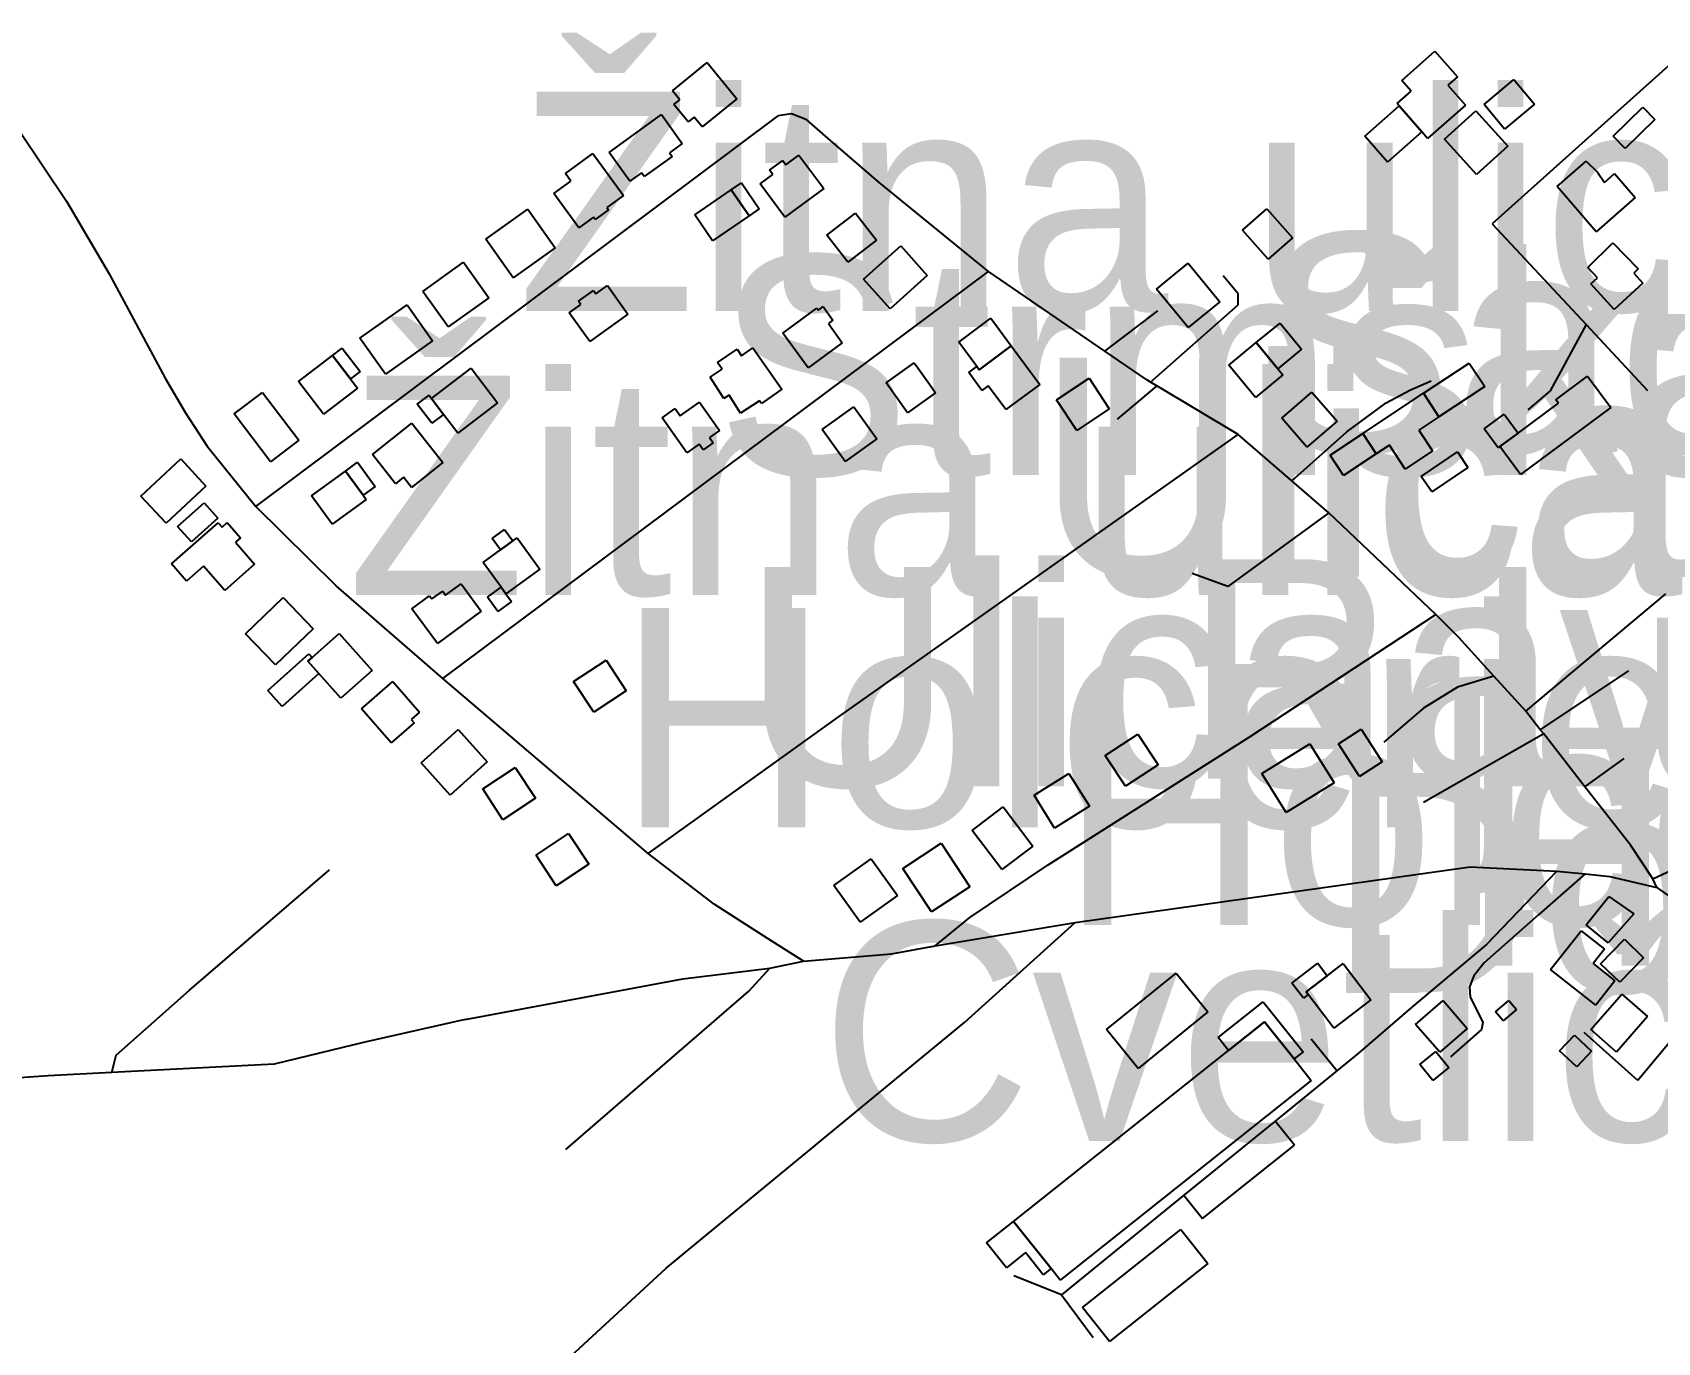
# Model space of a CAD drawing. Extents: x -8864 to 13231, y -7697 to 8949.
# Drawn here: x -87 to 373, y 676.2 to 1046.8 of the extents above; entities that cross this region are included whole.
import ezdxf

# ---------------------------------------------------------------- set-up
doc = ezdxf.new("R2010")
doc.units = 0
for name, color, linetype in [('OSM_BUILDING_BARN', 9, 'CONTINUOUS'), ('OSM_BUILDING_GARAGE', 9, 'CONTINUOUS'), ('OSM_BUILDING_HOUSE', 9, 'CONTINUOUS'), ('OSM_BUILDING_YES', 9, 'CONTINUOUS'), ('OSM_HIGHWAY_RESIDENTIAL', 8, 'CONTINUOUS'), ('OSM_HIGHWAY_SERVICE', 8, 'CONTINUOUS'), ('OSM_HIGHWAY_TRACK', 8, 'CONTINUOUS'), ('OSM_LABELS', 8, 'CONTINUOUS')]:
    doc.layers.add(name, color=color, linetype=linetype)

msp = doc.modelspace()

# ---------------------------------------------------------------- linework, layer by layer
at = {"layer": 'OSM_BUILDING_BARN'}
for p, q in [((-45.911184, 907.105973), (-38.415012, 913.777668)), ((-38.415012, 913.777668), (-34.509958, 909.396588)), ((-42.00613, 902.724892), (-45.911184, 907.105973)), ((-34.509958, 909.396588), (-42.00613, 902.724892)), ((-20.367537, 860.69321), (-8.759572, 871.056577)), ((-7.833079, 870.022465), (-9.04288, 868.943874)), ((-8.759572, 871.056577), (-7.833079, 870.022465)), ((-5.934151, 865.463473), (-16.339971, 856.178696)), ((-9.04288, 868.943874), (-5.934151, 865.463473)), ((-16.339971, 856.178696), (-20.367537, 860.69321))]:
    msp.add_line(p, q, dxfattribs=at)
at = {"layer": 'OSM_BUILDING_GARAGE'}
for p, q in [((327.166958, 769.757999), (330.903559, 772.949294)), ((330.903559, 772.949294), (333.085795, 770.40293)), ((329.341537, 767.211635), (327.166958, 769.757999)), ((333.085795, 770.40293), (329.341537, 767.211635)), ((305.735103, 754.83564), (310.306313, 758.549551)), ((309.425761, 750.298887), (305.735103, 754.83564)), ((310.306313, 758.549551), (313.996972, 754.012798)), ((313.996972, 754.012798), (309.425761, 750.298887))]:
    msp.add_line(p, q, dxfattribs=at)
at = {"layer": 'OSM_BUILDING_HOUSE'}
for p, q in [((94.188372, 1030.34331), (103.981635, 1038.349344)), ((103.981635, 1038.349344), (112.358358, 1028.108292)), ((96.278724, 1027.785826), (94.188372, 1030.34331)), ((94.601848, 1026.418129), (96.278724, 1027.785826)), ((98.621757, 1021.514433), (94.601848, 1026.418129)), ((112.358358, 1028.108292), (102.565095, 1020.113377)), ((76.240437, 1012.930184), (91.026044, 1023.604897)), ((91.026044, 1023.604897), (96.92191, 1015.43207)), ((100.290976, 1022.88213), (98.621757, 1021.514433)), ((102.565095, 1020.113377), (100.290976, 1022.88213)), ((63.843805, 1006.947897), (71.630942, 1012.607719)), ((71.630942, 1012.607719), (80.283317, 1000.709862)), ((82.136303, 1004.757357), (76.240437, 1012.930184)), ((96.92191, 1015.43207), (93.30782, 1012.830109)), ((93.30782, 1012.830109), (94.088831, 1011.751518)), ((126.309355, 1009.416425), (129.992357, 1012.1407)), ((129.992357, 1012.1407), (136.98317, 1002.678012)), ((94.088831, 1011.751518), (86.194496, 1006.047218)), ((121.646261, 1007.881935), (125.398176, 1010.650688)), ((122.557441, 1006.647671), (121.646261, 1007.881935)), ((125.398176, 1010.650688), (126.309355, 1009.416425)), ((60.627878, 1001.310314), (65.413483, 1004.790716)), ((65.413483, 1004.790716), (63.843805, 1006.947897)), ((85.413486, 1007.125809), (82.136303, 1004.757357)), ((86.194496, 1006.047218), (85.413486, 1007.125809)), ((119.004607, 1004.03459), (122.557441, 1006.647671)), ((125.99542, 994.560782), (119.004607, 1004.03459)), ((67.702917, 991.569639), (60.627878, 1001.310314)), ((80.283317, 1000.709862), (75.620223, 997.318417)), ((100.505371, 995.27243), (110.811651, 1002.322188)), ((110.811651, 1002.322188), (115.842279, 994.983323)), ((136.98317, 1002.678012), (125.99542, 994.560782)), ((41.332317, 988.389464), (53.24656, 996.80692)), ((53.24656, 996.80692), (60.980099, 985.865339)), ((71.822366, 994.560782), (67.702917, 991.569639)), ((72.312412, 993.893613), (71.822366, 994.560782)), ((76.102612, 996.651247), (72.312412, 993.893613)), ((75.620223, 997.318417), (76.102612, 996.651247)), ((105.535999, 987.922445), (100.505371, 995.27243)), ((115.842279, 994.983323), (105.535999, 987.922445)), ((255.581958, 990.89135), (262.457916, 996.940354)), ((262.457916, 996.940354), (269.655466, 988.767527)), ((262.779508, 982.718523), (255.581958, 990.89135)), ((49.073512, 977.436764), (41.332317, 988.389464)), ((60.980099, 985.865339), (49.073512, 977.436764)), ((269.655466, 988.767527), (262.779508, 982.718523)), ((23.529865, 973.600539), (35.030632, 981.817844)), ((35.030632, 981.817844), (42.189897, 971.788061)), ((231.240454, 974.256589), (240.176137, 981.539856)), ((240.176137, 981.539856), (249.081191, 970.631634)), ((30.68913, 963.581876), (23.529865, 973.600539)), ((42.189897, 971.788061), (30.68913, 963.581876)), ((67.580406, 970.842905), (71.822366, 973.867407)), ((68.254219, 969.897748), (67.580406, 970.842905)), ((71.822366, 973.867407), (72.496179, 972.92225)), ((72.496179, 972.92225), (75.742734, 975.246224)), ((75.742734, 975.246224), (81.554373, 967.106755)), ((240.145509, 963.348366), (231.240454, 974.256589)), ((5.704442, 960.334984), (19.050538, 969.786553)), ((19.050538, 969.786553), (26.278717, 959.567739)), ((64.961722, 967.540415), (68.254219, 969.897748)), ((70.773362, 959.412066), (64.961722, 967.540415)), ((81.554373, 967.106755), (70.773362, 959.412066)), ((249.081191, 970.631634), (240.145509, 963.348366)), ((12.93262, 950.12729), (5.704442, 960.334984)), ((26.278717, 959.567739), (12.93262, 950.12729)), ((251.692218, 952.695893), (259.433413, 959.078481)), ((259.433413, 959.078481), (265.520703, 951.706258)), ((-11.699848, 948.070184), (-2.044411, 955.464646)), ((-2.044411, 955.464646), (5.022971, 946.224348)), ((259.203704, 943.589028), (251.692218, 952.695893)), ((-4.632466, 938.841005), (-11.699848, 948.070184)), ((25.972438, 943.266563), (37.220525, 951.839692)), ((37.220525, 951.839692), (44.686069, 942.032299)), ((266.944899, 949.982736), (259.203704, 943.589028)), ((265.520703, 951.706258), (266.944899, 949.982736)), ((-29.869835, 938.9522), (-21.883616, 945.001204)), ((-21.883616, 945.001204), (-11.615621, 931.446542)), ((5.022971, 946.224348), (-4.632466, 938.841005)), ((29.387446, 938.796527), (25.972438, 943.266563)), ((266.669248, 937.706816), (275.191454, 945.101279)), ((275.191454, 945.101279), (282.297121, 936.906213)), ((-19.594183, 925.397538), (-29.869835, 938.9522)), ((33.445639, 933.481409), (29.387446, 938.796527)), ((44.686069, 942.032299), (33.445639, 933.481409)), ((9.234304, 927.432405), (20.421135, 936.261282)), ((20.421135, 936.261282), (29.211336, 925.13067)), ((273.767258, 929.52287), (266.669248, 937.706816)), ((282.297121, 936.906213), (273.767258, 929.52287)), ((-11.615621, 931.446542), (-19.594183, 925.397538)), ((280.367565, 927.210015), (289.647811, 933.370214)), ((289.647811, 933.370214), (293.41504, 927.643676)), ((-56.309348, 915.690221), (-45.007662, 926.164783)), ((-45.007662, 926.164783), (-37.901995, 918.503453)), ((15.742728, 919.181742), (9.234304, 927.432405)), ((29.211336, 925.13067), (20.329252, 918.12539)), ((284.134794, 921.483477), (280.367565, 927.210015)), ((293.41504, 927.643676), (284.134794, 921.483477)), ((-8.024503, 915.734699), (1.600306, 922.751099)), ((1.600306, 922.751099), (6.607964, 915.890372)), ((18.055132, 921.005338), (15.742728, 919.181742)), ((20.329252, 918.12539), (18.055132, 921.005338)), ((-49.203681, 908.02889), (-56.309348, 915.690221)), ((-37.901995, 918.503453), (-49.203681, 908.02889)), ((-2.151608, 907.695306), (-8.024503, 915.734699)), ((6.607964, 915.890372), (7.465544, 914.711706)), ((7.465544, 914.711706), (-2.151608, 907.695306)), ((-47.656973, 896.531335), (-34.410417, 908.128966)), ((-34.410417, 908.128966), (-33.307814, 906.872463)), ((-33.307814, 906.872463), (-31.85299, 908.151205)), ((-31.85299, 908.151205), (-28.108732, 903.88132)), ((-28.108732, 903.88132), (-29.571213, 902.602578)), ((-29.571213, 902.602578), (-24.119451, 896.386782)), ((45.482394, 900.456516), (48.951001, 902.969521)), ((48.951001, 902.969521), (50.229715, 903.892439)), ((50.229715, 903.892439), (56.669225, 894.996845)), ((40.581934, 896.909398), (45.482394, 900.456516)), ((-43.376728, 891.638758), (-47.656973, 896.531335)), ((-38.606436, 895.819688), (-43.376728, 891.638758)), ((-32.595716, 888.97008), (-38.606436, 895.819688)), ((-24.119451, 896.386782), (-32.595716, 888.97008)), ((45.658504, 889.892998), (40.581934, 896.909398)), ((56.669225, 894.996845), (47.021445, 888.013804)), ((26.094949, 886.56827), (29.127109, 888.792168)), ((29.127109, 888.792168), (29.961718, 887.65798)), ((29.961718, 887.65798), (34.318534, 890.860394)), ((34.318534, 890.860394), (40.038289, 883.087868)), ((47.021445, 888.013804), (45.658504, 889.892998)), ((-26.707507, 876.716399), (-16.033692, 886.979691)), ((-16.033692, 886.979691), (-7.534457, 878.150814)), ((20.375194, 883.777277), (25.421136, 887.480068)), ((27.611029, 873.947645), (20.375194, 883.777277)), ((25.421136, 887.480068), (26.094949, 886.56827)), ((40.038289, 883.087868), (27.611029, 873.947645)), ((-18.215928, 867.887522), (-26.707507, 876.716399)), ((-7.534457, 878.150814), (-18.215928, 867.887522)), ((-7.833079, 870.022465), (-0.214395, 876.816475)), ((-0.214395, 876.816475), (9.127107, 866.341912)), ((-9.04288, 868.943874), (-7.833079, 870.022465)), ((-5.934151, 865.463473), (-9.04288, 868.943874)), ((0.306279, 858.480431), (-5.934151, 865.463473)), ((9.127107, 866.341912), (0.306279, 858.480431)), ((6.148546, 855.467049), (14.984688, 863.161738)), ((14.984688, 863.161738), (22.526802, 854.510772)), ((14.52527, 845.859807), (6.148546, 855.467049)), ((21.049007, 851.552987), (14.52527, 845.859807)), ((22.526802, 854.510772), (20.222054, 852.498144)), ((20.222054, 852.498144), (21.049007, 851.552987)), ((23.009191, 840.211105), (33.514552, 849.662673)), ((33.514552, 849.662673), (41.75345, 840.500212)), ((216.692214, 842.245972), (225.918861, 848.339454)), ((225.918861, 848.339454), (231.646274, 839.65513)), ((222.427283, 833.572768), (216.692214, 842.245972)), ((261.018405, 837.186603), (274.578897, 845.604059)), ((274.578897, 845.604059), (281.462512, 834.529044)), ((31.240432, 831.059762), (23.009191, 840.211105)), ((41.75345, 840.500212), (31.240432, 831.059762)), ((231.646274, 839.65513), (222.427283, 833.572768)), ((196.531415, 831.026404), (206.393591, 837.186603)), ((206.393591, 837.186603), (212.197573, 827.890707)), ((267.90202, 826.111588), (261.018405, 837.186603)), ((281.462512, 834.529044), (267.90202, 826.111588)), ((202.343054, 821.730508), (196.531415, 831.026404)), ((179.027585, 821.085577), (187.802471, 827.746153)), ((187.802471, 827.746153), (196.225136, 816.6489)), ((212.197573, 827.890707), (202.343054, 821.730508)), ((187.45025, 809.988324), (179.027585, 821.085577)), ((159.38746, 810.321908), (170.245042, 817.471742)), ((170.245042, 817.471742), (178.361428, 805.151344)), ((196.225136, 816.6489), (187.45025, 809.988324)), ((139.846876, 805.46269), (150.428807, 813.057304)), ((150.428807, 813.057304), (157.894351, 802.660578)), ((167.49619, 798.001511), (159.38746, 810.321908)), ((147.320077, 795.065964), (139.846876, 805.46269)), ((178.361428, 805.151344), (167.49619, 798.001511)), ((157.894351, 802.660578), (147.320077, 795.065964)), ((304.563586, 766.133045), (312.366037, 772.915935)), ((312.366037, 772.915935), (319.18074, 765.065573)), ((354.150115, 764.743108), (362.970943, 774.78401)), ((362.970943, 774.78401), (370.222093, 768.412541)), ((370.222093, 768.412541), (361.393608, 758.371639)), ((311.370631, 758.293802), (304.563586, 766.133045)), ((319.18074, 765.065573), (311.370631, 758.293802)), ((361.393608, 758.371639), (354.150115, 764.743108))]:
    msp.add_line(p, q, dxfattribs=at)
at = {"layer": 'OSM_BUILDING_YES'}
for p, q in [((300.658532, 1033.267736), (309.969406, 1041.573997)), ((309.969406, 1041.573997), (316.385946, 1034.335208)), ((303.3155, 1030.276593), (300.658532, 1033.267736)), ((316.385946, 1034.335208), (313.713664, 1031.955636)), ((313.713664, 1031.955636), (318.660066, 1026.318053)), ((323.951031, 1026.473726), (332.38901, 1033.501246)), ((332.38901, 1033.501246), (338.162365, 1026.562682)), ((290.168485, 1017.544774), (299.885178, 1026.051186)), ((299.310906, 1026.707236), (303.3155, 1030.276593)), ((299.885178, 1026.051186), (299.310906, 1026.707236)), ((306.317032, 1018.690081), (299.885178, 1026.051186)), ((299.885178, 1026.051186), (306.317032, 1018.690081)), ((318.660066, 1026.318053), (307.924996, 1016.844246)), ((329.724385, 1019.512924), (323.951031, 1026.473726)), ((338.162365, 1026.562682), (329.724385, 1019.512924)), ((312.718258, 1016.632975), (321.585028, 1024.705727)), ((321.585028, 1024.705727), (330.620251, 1014.698184)), ((360.474772, 1017.522535), (368.912751, 1025.684242)), ((372.266503, 1022.192722), (363.836181, 1014.031014)), ((368.912751, 1025.684242), (372.266503, 1022.192722)), ((296.600339, 1010.161431), (290.168485, 1017.544774)), ((306.317032, 1018.690081), (296.600339, 1010.161431)), ((307.924996, 1016.844246), (306.317032, 1018.690081)), ((363.836181, 1014.031014), (360.474772, 1017.522535)), ((321.753481, 1006.65879), (312.718258, 1016.632975)), ((330.620251, 1014.698184), (321.753481, 1006.65879)), ((344.578905, 1003.222867), (352.840774, 1010.428298)), ((352.840774, 1010.428298), (356.026073, 1007.31484)), ((110.811651, 1002.322188), (113.721299, 1004.312577)), ((113.721299, 1004.312577), (118.751927, 996.962593)), ((355.62791, 990.468809), (344.578905, 1003.222867)), ((356.026073, 1007.31484), (358.039856, 1004.423772)), ((358.039856, 1004.423772), (360.888248, 1006.914539)), ((360.888248, 1006.914539), (366.745829, 1000.153887)), ((115.842279, 994.983323), (110.811651, 1002.322188)), ((366.745829, 1000.153887), (355.62791, 990.468809)), ((118.751927, 996.962593), (115.842279, 994.983323)), ((137.902006, 989.479174), (145.995422, 995.761688)), ((145.995422, 995.761688), (151.898945, 988.100357)), ((143.805529, 981.817844), (137.902006, 989.479174)), ((151.898945, 988.100357), (143.805529, 981.817844)), ((148.292512, 977.025342), (158.820844, 986.454672)), ((158.820844, 986.454672), (166.317017, 978.103933)), ((353.261907, 980.327832), (360.42883, 987.321993)), ((360.42883, 987.321993), (367.595752, 979.949769)), ((356.056701, 977.436764), (353.261907, 980.327832)), ((367.595752, 979.949769), (366.309382, 978.704386)), ((155.788685, 968.663484), (148.292512, 977.025342)), ((166.317017, 978.103933), (155.788685, 968.663484)), ((354.165429, 975.691003), (356.056701, 977.436764)), ((360.796364, 968.441094), (354.165429, 975.691003)), ((368.88978, 975.891154), (360.796364, 968.441094)), ((366.309382, 978.704386), (368.88978, 975.891154)), ((125.421147, 961.802757), (135.076585, 968.885874)), ((135.076585, 968.885874), (135.520689, 968.252063)), ((135.520689, 968.252063), (136.83003, 969.263937)), ((136.83003, 969.263937), (139.617167, 965.438831)), ((132.58807, 951.973125), (125.421147, 961.802757)), ((139.617167, 965.438831), (138.300168, 964.471435)), ((138.300168, 964.471435), (142.243507, 959.067362)), ((175.214414, 959.211915), (184.295579, 965.994806)), ((184.295579, 965.994806), (190.084248, 958.188922)), ((259.433413, 959.078481), (266.171545, 964.638228)), ((266.171545, 964.638228), (272.258835, 957.266004)), ((-2.044411, 955.464646), (0.68147, 957.555111)), ((0.68147, 957.555111), (5.742727, 950.950132)), ((106.921911, 953.507615), (112.457899, 957.254884)), ((112.457899, 957.254884), (113.751927, 955.364571)), ((113.751927, 955.364571), (116.967854, 957.621828)), ((116.967854, 957.621828), (125.145496, 945.94636)), ((142.243507, 959.067362), (132.58807, 951.973125)), ((180.329269, 952.30671), (175.214414, 959.211915)), ((180.995426, 951.417151), (190.084248, 958.188922)), ((190.084248, 958.188922), (180.995426, 951.417151)), ((190.084248, 958.188922), (198.154693, 947.2807)), ((265.520703, 951.706258), (259.433413, 959.078481)), ((272.258835, 957.266004), (265.520703, 951.706258)), ((3.009189, 948.859668), (-2.044411, 955.464646)), ((108.238909, 951.539465), (106.921911, 953.507615)), ((154.678424, 947.725479), (162.580416, 953.396421)), ((162.580416, 953.396421), (163.591136, 951.984245)), ((178.039836, 950.594308), (180.329269, 952.30671)), ((180.329269, 952.30671), (180.995426, 951.417151)), ((180.995426, 951.417151), (180.329269, 952.30671)), ((306.791764, 944.745455), (319.747355, 953.318584)), ((319.747355, 953.318584), (324.111827, 946.713605)), ((5.742727, 950.950132), (3.009189, 948.859668)), ((104.808587, 949.293328), (108.238909, 951.539465)), ((108.744269, 943.233204), (104.808587, 949.293328)), ((160.742744, 939.207948), (154.678424, 947.725479)), ((163.591136, 951.984245), (166.921917, 947.302939)), ((181.776437, 945.557178), (178.039836, 950.594308)), ((202.879042, 942.932978), (212.098032, 949.01534)), ((212.098032, 949.01534), (217.833102, 940.342136)), ((344.226684, 942.944097), (353.223622, 949.593554)), ((353.223622, 949.593554), (359.808615, 940.68684)), ((21.937215, 941.698714), (25.252683, 944.222839)), ((25.252683, 944.222839), (25.972438, 943.266563)), ((25.972438, 943.266563), (29.387446, 938.796527)), ((110.229721, 944.2006), (108.744269, 943.233204)), ((113.460962, 939.16347), (110.229721, 944.2006)), ((125.145496, 945.94636), (119.379799, 941.887746)), ((168.652392, 944.878889), (160.742744, 939.207948)), ((166.921917, 947.302939), (168.652392, 944.878889)), ((183.56051, 946.891517), (181.776437, 945.557178)), ((188.568168, 940.130866), (183.56051, 946.891517)), ((198.154693, 947.2807), (188.568168, 940.130866)), ((289.647811, 933.370214), (306.791764, 944.745455)), ((311.148579, 938.118238), (306.791764, 944.745455)), ((306.791764, 944.745455), (311.148579, 938.118238)), ((324.111827, 946.713605), (311.148579, 938.118238)), ((26.071978, 936.261282), (21.937215, 941.698714)), ((29.387446, 938.796527), (26.071978, 936.261282)), ((91.278724, 937.84025), (94.969383, 940.419973)), ((94.969383, 940.419973), (96.378265, 938.396225)), ((96.378265, 938.396225), (101.852997, 942.23245)), ((101.852997, 942.23245), (107.442585, 934.193057)), ((118.851468, 942.66611), (113.460962, 939.16347)), ((119.379799, 941.887746), (118.851468, 942.66611)), ((136.57735, 934.515522), (145.497719, 940.953708)), ((145.497719, 940.953708), (151.990828, 931.902441)), ((208.614112, 934.248654), (202.879042, 942.932978)), ((217.833102, 940.342136), (208.614112, 934.248654)), ((323.989316, 934.682314), (329.617188, 938.829885)), ((329.617188, 938.829885), (333.545213, 933.514768)), ((333.545213, 933.514768), (344.961753, 941.954463)), ((359.808615, 940.68684), (334.23434, 921.794822)), ((344.961753, 941.954463), (344.226684, 942.944097)), ((98.200623, 927.866065), (91.278724, 937.84025)), ((107.442585, 934.193057), (104.663105, 932.247145)), ((143.07046, 925.464255), (136.57735, 934.515522)), ((311.148579, 938.118238), (305.459452, 934.34873)), ((305.459452, 934.34873), (309.333878, 928.466518)), ((327.924998, 929.367197), (323.989316, 934.682314)), ((101.753457, 930.356832), (98.200623, 927.866065)), ((102.863717, 928.766744), (101.753457, 930.356832)), ((105.696796, 930.746014), (102.863717, 928.766744)), ((104.663105, 932.247145), (105.696796, 930.746014)), ((151.990828, 931.902441), (143.07046, 925.464255)), ((293.41504, 927.643676), (289.647811, 933.370214)), ((297.113356, 930.089964), (293.41504, 927.643676)), ((301.577369, 923.329312), (297.113356, 930.089964)), ((328.384416, 929.700782), (327.924998, 929.367197)), ((333.545213, 933.514768), (328.384416, 929.700782)), ((328.384416, 929.700782), (333.545213, 933.514768)), ((334.23434, 921.794822), (328.384416, 929.700782)), ((1.600306, 922.751099), (5.038285, 925.264104)), ((5.038285, 925.264104), (10.0536, 918.403377)), ((309.333878, 928.466518), (301.577369, 923.329312)), ((306.163893, 921.238848), (316.393603, 928.144053)), ((316.393603, 928.144053), (319.341536, 923.762973)), ((6.607964, 915.890372), (1.600306, 922.751099)), ((309.119483, 916.868887), (306.163893, 921.238848)), ((319.341536, 923.762973), (309.119483, 916.868887)), ((10.0536, 918.403377), (6.607964, 915.890372)), ((43.116391, 903.714527), (46.592654, 906.227533)), ((45.482394, 900.456516), (43.116391, 903.714527)), ((48.951001, 902.969521), (45.482394, 900.456516)), ((46.592654, 906.227533), (48.951001, 902.969521)), ((41.784078, 887.090886), (45.658504, 889.892998)), ((45.658504, 889.892998), (47.021445, 888.013804)), ((47.021445, 888.013804), (48.575809, 885.856622)), ((44.701383, 883.05451), (41.784078, 887.090886)), ((48.575809, 885.856622), (44.701383, 883.05451)), ((66.140895, 863.195096), (75.367543, 869.288578)), ((75.367543, 869.288578), (81.102612, 860.604254)), ((71.875965, 854.521892), (66.140895, 863.195096)), ((81.102612, 860.604254), (71.875965, 854.521892)), ((282.67997, 845.537342), (289.157765, 849.718271)), ((289.157765, 849.718271), (295.114887, 840.477973)), ((288.629434, 836.297043), (282.67997, 845.537342)), ((40.467079, 832.794403), (49.68607, 838.887885)), ((49.68607, 838.887885), (55.421139, 830.203561)), ((295.114887, 840.477973), (288.629434, 836.297043)), ((46.194492, 824.110079), (40.467079, 832.794403)), ((55.421139, 830.203561), (46.194492, 824.110079)), ((55.558965, 814.102536), (64.777955, 820.184898)), ((64.777955, 820.184898), (70.513025, 811.511694)), ((61.286377, 805.418212), (55.558965, 814.102536)), ((70.513025, 811.511694), (61.286377, 805.418212)), ((352.794832, 794.365436), (359.211372, 802.360352)), ((359.211372, 802.360352), (366.294068, 797.512253)), ((366.294068, 797.512253), (359.081203, 789.261589)), ((342.741232, 781.755932), (351.378293, 792.664154)), ((351.378293, 792.664154), (357.993914, 787.437993)), ((359.081203, 789.261589), (352.794832, 794.365436)), ((357.993914, 787.437993), (354.785644, 783.379378)), ((356.937252, 783.357139), (363.667728, 790.306822)), ((363.667728, 790.306822), (369.088861, 785.058421)), ((269.49467, 777.875229), (276.837703, 783.490573)), ((276.837703, 783.490573), (279.540613, 779.954574)), ((279.540613, 779.954574), (284.019939, 783.390497)), ((284.019939, 783.390497), (291.860675, 773.138325)), ((354.785644, 783.379378), (360.964818, 778.486801)), ((362.358386, 778.108738), (356.937252, 783.357139)), ((369.088861, 785.058421), (362.358386, 778.108738)), ((217.067405, 764.69863), (236.7841, 780.721819)), ((236.7841, 780.721819), (245.742753, 769.702402)), ((272.787166, 773.571985), (269.49467, 777.875229)), ((279.540613, 779.954574), (273.552863, 775.373343)), ((273.552863, 775.373343), (279.540613, 779.954574)), ((355.536027, 771.626074), (342.741232, 781.755932)), ((360.964818, 778.486801), (355.536027, 771.626074)), ((274.14245, 774.606098), (272.787166, 773.571985)), ((273.552863, 775.373343), (274.14245, 774.606098)), ((274.14245, 774.606098), (273.552863, 775.373343)), ((281.385942, 765.13229), (274.14245, 774.606098)), ((291.860675, 773.138325), (281.385942, 765.13229)), ((245.742753, 769.702402), (226.026059, 753.679213)), ((248.698343, 762.441373), (261.439539, 772.560111)), ((261.439539, 772.560111), (272.672312, 758.427236)), ((226.026059, 753.679213), (217.067405, 764.69863)), ((261.791759, 766.922529), (251.58502, 758.805299)), ((251.58502, 758.805299), (261.791759, 766.922529)), ((270.145512, 756.414608), (261.791759, 766.922529)), ((261.791759, 766.922529), (270.145512, 756.414608)), ((251.58502, 758.805299), (248.698343, 762.441373)), ((345.329288, 758.727462), (349.502335, 763.153021)), ((349.502335, 763.153021), (354.34154, 758.582909)), ((190.73509, 710.446625), (251.58502, 758.805299)), ((272.672312, 758.427236), (270.145512, 756.414608)), ((270.145512, 756.414608), (274.984716, 750.321126)), ((350.160835, 754.157351), (345.329288, 758.727462)), ((354.34154, 758.582909), (350.160835, 754.157351)), ((274.984716, 750.321126), (203.928047, 693.856342)), ((183.116406, 704.397621), (190.73509, 710.446625)), ((190.73509, 710.446625), (201.362962, 697.080995)), ((201.362962, 697.080995), (190.73509, 710.446625)), ((188.728964, 697.347863), (183.116406, 704.397621)), ((210.290988, 686.050458), (238.07047, 708.122651)), ((238.07047, 708.122651), (245.704468, 698.51541)), ((194.111813, 701.628868), (188.728964, 697.347863)), ((199.134785, 695.301876), (194.111813, 701.628868)), ((201.362962, 697.080995), (199.134785, 695.301876)), ((203.928047, 693.856342), (201.362962, 697.080995)), ((245.704468, 698.51541), (217.932643, 676.443217)), ((217.932643, 676.443217), (210.290988, 686.050458))]:
    msp.add_line(p, q, dxfattribs=at)
at = {"layer": 'OSM_HIGHWAY_RESIDENTIAL'}
for p, q in [((384.509996, 1044.965443), (326.186866, 992.726066)), ((-23.790202, 912.732436), (124.065864, 1023.293551)), ((127.886691, 1023.793929), (124.065864, 1023.293551)), ((132.197564, 1022.148244), (127.886691, 1023.793929)), ((138.261883, 1016.866485), (132.197564, 1022.148244)), ((152.580415, 1004.446011), (138.261883, 1016.866485)), ((183.644737, 979.249241), (152.580415, 1004.446011)), ((326.186866, 992.726066), (352.840774, 964.171209)), ((29.127109, 864.073536), (183.644737, 979.249241)), ((216.615644, 956.676671), (183.644737, 979.249241)), ((352.840774, 964.171209), (370.183808, 945.590537)), ((228.491602, 948.548322), (216.615644, 956.676671)), ((229.509979, 947.93675), (228.491602, 948.548322)), ((231.286396, 946.869278), (229.509979, 947.93675)), ((254.333872, 933.047749), (231.286396, 946.869278)), ((-43.652378, 939.241306), (-37.572745, 929.789738)), ((-37.572745, 929.789738), (-23.790202, 912.732436)), ((140.428806, 852.609339), (254.333872, 933.047749)), ((269.479356, 919.982345), (254.333872, 933.047749)), ((279.97706, 910.919959), (269.479356, 919.982345)), ((-1.041348, 890.271061), (-23.790202, 912.732436)), ((310.2374, 882.120473), (279.97706, 910.919959)), ((29.127109, 864.073536), (-1.041348, 890.271061)), ((335.727449, 854.844357), (375.413518, 888.024923)), ((257.427287, 847.449894), (310.2374, 882.120473)), ((316.784108, 875.637808), (310.2374, 882.120473)), ((326.70754, 864.751825), (316.784108, 875.637808)), ((87.304757, 814.558435), (29.127109, 864.073536)), ((335.727449, 854.844357), (326.70754, 864.751825)), ((339.854555, 849.573718), (335.727449, 854.844357)), ((200.53601, 811.311543), (257.427287, 847.449894)), ((340.804019, 848.372812), (339.854555, 849.573718)), ((352.503867, 833.450453), (340.804019, 848.372812)), ((365.520714, 816.849051), (352.503867, 833.450453)), ((105.96479, 800.158692), (87.304757, 814.558435)), ((371.738173, 807.408601), (365.520714, 816.849051)), ((178.361428, 796.422543), (200.53601, 811.311543)), ((208.147037, 794.999248), (319.954093, 810.766688)), ((319.954093, 810.766688), (344.548277, 809.543544)), ((344.548277, 809.543544), (324.601873, 788.839049)), ((344.548277, 809.543544), (352.511524, 808.74294)), ((352.511524, 808.74294), (359.502337, 808.031293)), ((359.502337, 808.031293), (372.85609, 804.906716)), ((372.85609, 804.906716), (371.738173, 807.408601)), ((372.85609, 804.906716), (379.908158, 799.947422)), ((121.255756, 790.384658), (105.96479, 800.158692)), ((168.499253, 788.416508), (178.361428, 796.422543)), ((168.499253, 788.416508), (208.147037, 794.999248)), ((176.898947, 766.833573), (208.147037, 794.999248)), ((131.263414, 784.057667), (121.255756, 790.384658)), ((156.202161, 786.192609), (168.499253, 788.416508)), ((324.601873, 788.839049), (303.491611, 771.04786)), ((97.090363, 779.087254), (121.77643, 782.056158)), ((115.819308, 775.584613), (121.77643, 782.056158)), ((121.77643, 782.056158), (131.263414, 784.057667)), ((131.263414, 784.057667), (156.202161, 786.192609)), ((35.497707, 767.589698), (97.090363, 779.087254)), ((63.989287, 730.806416), (115.819308, 775.584613)), ((303.491611, 771.04786), (288.422696, 758.049173)), ((92.381327, 697.236668), (176.898947, 766.833573)), ((64.119456, 671.11698), (92.381327, 697.236668))]:
    msp.add_line(p, q, dxfattribs=at)
at = {"layer": 'OSM_HIGHWAY_SERVICE'}
for p, q in [((254.28793, 972.888891), (250.114882, 977.992738)), ((254.28793, 969.786553), (254.28793, 972.888891)), ((216.615644, 956.676671), (231.539076, 968.08527)), ((229.509979, 947.93675), (254.28793, 969.786553)), ((352.840774, 964.171209), (342.672319, 945.490461)), ((302.894367, 945.646134), (308.928058, 948.281454)), ((231.286396, 946.869278), (220.084251, 937.439949)), ((296.240461, 942.087897), (302.894367, 945.646134)), ((342.672319, 945.490461), (336.324692, 940.075268)), ((285.091915, 933.881711), (296.240461, 942.087897)), ((269.479356, 919.982345), (285.091915, 933.881711)), ((279.97706, 910.919959), (251.347654, 890.082029)), ((251.347654, 890.082029), (241.286397, 893.79594)), ((339.854555, 849.573718), (364.877529, 866.208479)), ((316.378289, 861.57165), (306.753479, 855.689439)), ((326.70754, 864.751825), (316.378289, 861.57165)), ((306.753479, 855.689439), (295.520706, 846.059958)), ((93.277192, 818.82832), (140.428806, 852.609339)), ((340.804019, 848.372812), (306.753479, 828.947059)), ((352.503867, 833.450453), (363.629443, 841.423129)), ((87.304757, 814.558435), (93.277192, 818.82832)), ((-42.542118, 775.87372), (-2.95559, 809.899368)), ((371.738173, 807.408601), (381.225157, 811.81192)), ((352.511524, 808.74294), (339.425765, 797.256505)), ((339.425765, 797.256505), (323.958688, 783.624007)), ((398.223627, 787.382395), (367.465584, 750.354484)), ((323.958688, 783.624007), (321.079668, 779.954574)), ((321.079668, 779.954574), (319.762669, 776.807758)), ((-63.330788, 757.47096), (-42.542118, 775.87372)), ((319.762669, 776.807758), (320.030663, 773.927809)), ((320.030663, 773.927809), (322.128672, 769.602326)), ((322.128672, 769.602326), (323.568183, 766.722378)), ((323.17002, 764.754227), (314.395134, 757.02618)), ((323.568183, 766.722378), (323.17002, 764.754227)), ((367.465584, 750.354484), (352.266501, 763.853549)), ((282.289464, 753.067641), (275.00003, 762.018832)), ((-64.540589, 752.578383), (-63.330788, 757.47096)), ((288.422696, 758.049173), (282.289464, 753.067641)), ((282.289464, 753.067641), (264.800948, 738.84581)), ((264.800948, 738.84581), (238.973993, 717.841088)), ((270.25271, 732.029561), (264.800948, 738.84581)), ((244.249644, 711.247229), (270.25271, 732.029561)), ((238.973993, 717.841088), (204.318552, 689.664294)), ((238.973993, 717.841088), (244.249644, 711.247229)), ((204.318552, 689.664294), (190.765718, 695.00165)), ((204.318552, 689.664294), (213.254235, 677.644122))]:
    msp.add_line(p, q, dxfattribs=at)
at = {"layer": 'OSM_HIGHWAY_TRACK'}
for p, q in [((-105.191436, 1040.473168), (-77.381326, 999.086416)), ((-77.381326, 999.086416), (-65.252687, 978.559832)), ((-65.252687, 978.559832), (-49.425733, 949.004221)), ((-49.425733, 949.004221), (-43.652378, 939.241306)), ((35.497707, 767.589698), (7.059725, 761.129273)), ((7.059725, 761.129273), (-18.598777, 754.935715)), ((-18.598777, 754.935715), (-64.540589, 752.578383)), ((-82.519151, 751.622107), (-131.309356, 748.286259)), ((-64.540589, 752.578383), (-82.519151, 751.622107))]:
    msp.add_line(p, q, dxfattribs=at)

# ---------------------------------------------------------------- texts
at = {"layer": 'OSM_LABELS'}
for s, p in [('Žitna ulica', (50.137831, 968.012994)), ('Sadjarska ulica', (260.152128, 928.028572)), ('Strmška ulica', (106.385923, 921.661388)), ('Žitna ulica', (1.973737, 887.652838)), ('Ulica Ludvika Plambergerja', (197.381339, 892.828544)), ('Ulica Ludvika Plambergerja', (113.868903, 833.580922)), ('Ravna ulica', (239.010332, 835.751117)), ('Holcerjeva ulica', (78.608778, 821.959598)), ('Holcerjeva ulica', (203.88009, 794.290804)), ('Holcerjeva ulica', (317.429907, 782.794699)), ('Dobrodej', (279.722192, 775.28121)), ('Cvetlična ulica', (136.023863, 733.174564))]:
    msp.add_text(s, height=62.042552, dxfattribs=at).set_placement(p)

doc.saveas('drawing.dxf')
